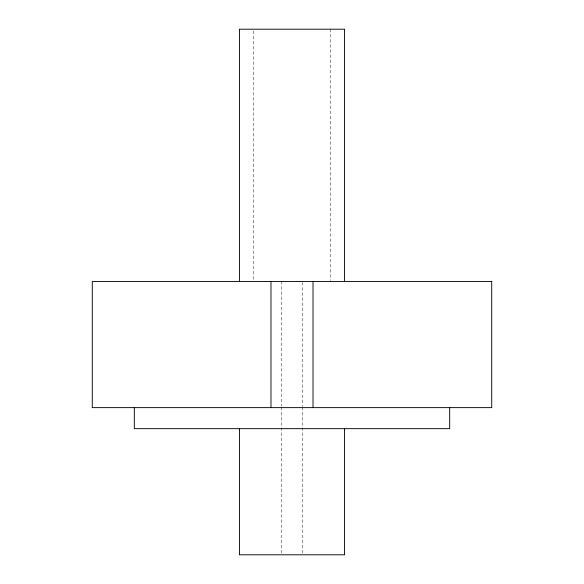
<?xml version="1.0" encoding="UTF-8"?>
<svg xmlns="http://www.w3.org/2000/svg" width="584" height="584" viewBox="0 0 584 584"><rect width="100%" height="100%" fill="white"/><g stroke="black" fill="none" stroke-linecap="round" stroke-linejoin="round"><path stroke-width="0.44" stroke-dasharray="2.92 2.19" d="M330.281 29.2L330.281 280.576M302.512 282.401L302.512 406.303M302.512 407.209L302.512 553.887M281.488 281.488L281.488 406.303M281.488 407.209L281.488 553.887M253.719 31.025L253.719 280.576"/><path stroke-width="0.88" d="M449.68 407.632L449.68 428.656L134.32 428.656L134.32 407.632M344.56 281.488L344.56 29.2L239.44 29.2L239.44 281.488M344.56 428.656L344.56 554.8L239.44 554.8L239.44 428.656M313.024 281.488L313.024 407.632M270.976 281.488L270.976 407.632M491.728 281.488L92.272 281.488L92.272 407.632L491.728 407.632L491.728 281.488"/></g></svg>
